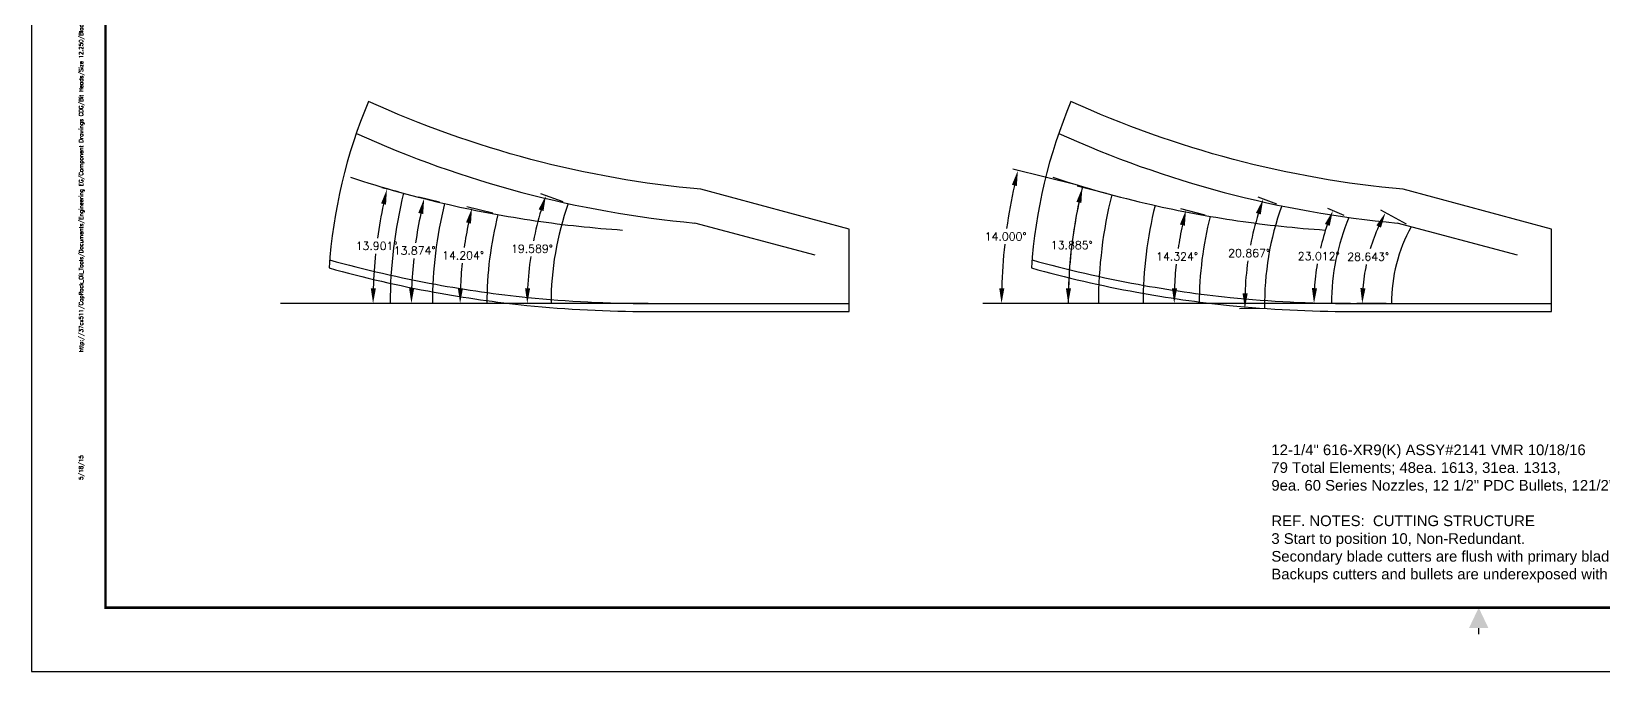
# Model space of a CAD drawing. Header units: inches. Extents: x -34 to 34, y 0 to 22.
# Drawn here: x 0 to 18.47, y 0 to 7.52 of the extents above; entities that cross this region are included whole.
import ezdxf
from ezdxf.enums import TextEntityAlignment as Align

# ---------------------------------------------------------------- set-up
doc = ezdxf.new("R2010")
doc.units = ezdxf.units.IN
doc.header["$MEASUREMENT"] = 0
doc.header["$PDMODE"] = 35
doc.layers.get('Defpoints').update_dxf_attribs({"color": 10})
for name, color, linetype in [('Dims', 4, 'Continuous'), ('TEXT', 3, 'Continuous'), ('Title Block', 7, 'Continuous')]:
    doc.layers.add(name, color=color, linetype=linetype)
doc.styles.add('RomanD', font='romand.shx', dxfattribs={"width": 0.9})
doc.styles.add('RomanS', font='romans')
doc.styles.get("Standard").update_dxf_attribs({"font": 'arial.ttf'})
doc.dimstyles.new('Copy of Standard', dxfattribs={"dimtxt": 0.094, "dimasz": 0.18, "dimexe": 0.0625, "dimexo": 0.0625, "dimgap": 0.045, "dimtad": 0, "dimtih": 1, "dimtoh": 1, "dimdec": 4, "dimzin": 4, "dimdsep": 46, "dimtxsty": 'RomanS', "dimcen": 0.09, "dimadec": 3, "dimazin": 1, "dimtfac": 1, "dimtdec": 4, "dimtofl": 0, "dimtmove": 0, "dimatfit": 1, "dimfxl": 1, "dimtolj": 1, "dimtzin": 0, "dimarcsym": 0})

# ---------------------------------------------------------------- blocks, each defined once
blk = doc.blocks.new('COT_Dblock')
at = {"layer": 'Defpoints'}
blk.add_point((0.188, 0.188), dxfattribs=at)
at = {"layer": 'Title Block', "color": 8}
blk.add_lwpolyline([(0, 0), (34, 0), (34, 22), (0, 22)], close=True, dxfattribs=at)
at = {"layer": 'Title Block', "const_width": 0.03}
blk.add_lwpolyline([(33.13, 21.25), (0.87, 21.25), (0.87, 0.75), (33.13, 0.75)], close=True, dxfattribs=at)
at = {"layer": 'Title Block', "const_width": 0.015}
blk.add_lwpolyline([(17, 0.438), (17, 0.513)], dxfattribs=at)
at = {"layer": 'Title Block'}
blk.add_solid([(16.887, 0.513), (17.113, 0.513), (17, 0.75)], dxfattribs=at)
at = {"layer": 'Title Block', "color": 1, "style": 'RomanS', "flags": 8}
for tag, p in [('FNAME', (0.62, 3.75)), ('REVDATE', (0.62, 2.25)), ('USER', (0.62, 0.75))]:
    blk.add_attdef(tag, text='', height=0.047, rotation=90, dxfattribs=at).set_placement(p, align=Align.BOTTOM_LEFT)
at = {"layer": 'Title Block', "color": 3, "style": 'RomanS', "flags": 8}
blk.add_attdef('DRAWN', text='', height=0.11, dxfattribs=at).set_placement((28.7, 1.984), align=Align.MIDDLE_CENTER)
for tag, p in [('DDATE', (28.356, 1.672)), ('CHECK', (28.356, 1.406)), ('MATRL', (28.356, 1.149)), ('PDATE', (28.356, 0.883)), ('SCALE', (29.896, 0.855)), ('SHEET', (32.005, 0.855))]:
    blk.add_attdef(tag, text='', height=0.094, dxfattribs=at).set_placement(p, align=Align.MIDDLE_LEFT)
at = {"layer": 'Title Block', "color": 3, "style": 'RomanD', "width": 0.9, "flags": 8}
for tag, height, p in [('TITL1', 0.125, (31.337, 1.684)), ('TITL2', 0.094, (31.337, 1.514)), ('TITL3', 0.094, (31.337, 1.374))]:
    blk.add_attdef(tag, text='', height=height, dxfattribs=at).set_placement(p, align=Align.MIDDLE_CENTER)
at = {"layer": 'Title Block', "color": 3, "style": 'RomanS', "flags": 8}
for tag, p in [('FSCM#', (30.337, 1.121)), ('DWG#', (31.81, 1.121)), ('REV#', (32.97, 1.121))]:
    blk.add_attdef(tag, text='', height=0.094, dxfattribs=at).set_placement(p, align=Align.TOP_CENTER)
blk = doc.blocks.new('*D262')
at = {"layer": 'Defpoints', "color": 0, "transparency": 16777216}
for p in [(4.371, 5.618), (4.086, 5.223), (4.213, 4.323), (9.606, 4.323)]:
    blk.add_point(p, dxfattribs=at)
at = {"layer": 'Dims', "color": 0, "lineweight": -2, "transparency": 16777216}
for p, q in [((4.311, 5.633), (4.116, 5.681)), ((4.151, 4.323), (3.95, 4.323))]:
    blk.add_line(p, q, dxfattribs=at)
for start, end in [(167.9428, 172.0992), (173.9979, 178.1562)]:
    blk.add_arc((9.606, 4.323), 5.594, start, end, dxfattribs=at)
at = {"layer": 'Dims', "color": 0, "transparency": 16777216}
for points in [[(4.107, 5.498), (4.165, 5.484), (4.176, 5.666)], [(4.046, 4.502), (3.986, 4.503), (4.013, 4.323)]]:
    blk.add_solid(points, dxfattribs=at)
at = {"layer": 'Dims', "color": 0, "transparency": 16777216, "insert": (4.054, 5), "char_height": 0.094, "attachment_point": 5, "style": 'RomanS'}
blk.add_mtext('\\A1;13.901°', dxfattribs=at)
blk = doc.blocks.new('*D263')
at = {"layer": 'Defpoints', "color": 0, "transparency": 16777216}
for p in [(4.853, 5.497), (4.53, 5.149), (4.71, 4.323), (9.606, 4.323)]:
    blk.add_point(p, dxfattribs=at)
at = {"layer": 'Dims', "color": 0, "lineweight": -2, "transparency": 16777216}
for p, q in [((4.792, 5.512), (4.552, 5.571)), ((4.647, 4.323), (4.401, 4.323))]:
    blk.add_line(p, q, dxfattribs=at)
for start, end in [(168.1311, 172.0292), (174.0943, 177.9946)]:
    blk.add_arc((9.606, 4.323), 5.143, start, end, dxfattribs=at)
at = {"layer": 'Dims', "color": 0, "transparency": 16777216}
for points in [[(4.544, 5.387), (4.602, 5.374), (4.613, 5.556)], [(4.496, 4.502), (4.436, 4.503), (4.463, 4.323)]]:
    blk.add_solid(points, dxfattribs=at)
at = {"layer": 'Dims', "color": 0, "transparency": 16777216, "insert": (4.501, 4.944), "char_height": 0.094, "attachment_point": 5, "style": 'RomanS'}
blk.add_mtext('\\A1;13.874°', dxfattribs=at)
blk = doc.blocks.new('*D264')
at = {"layer": 'Defpoints', "color": 0, "transparency": 16777216}
for p in [(5.479, 5.367), (5.097, 5.075), (5.349, 4.323), (9.606, 4.323)]:
    blk.add_point(p, dxfattribs=at)
at = {"layer": 'Dims', "color": 0, "lineweight": -2, "transparency": 16777216}
for p, q in [((5.419, 5.383), (5.114, 5.46)), ((5.287, 4.323), (4.973, 4.323))]:
    blk.add_line(p, q, dxfattribs=at)
for start, end in [(168.052, 171.7342), (174.0585, 177.7436)]:
    blk.add_arc((9.606, 4.323), 4.571, start, end, dxfattribs=at)
at = {"layer": 'Dims', "color": 0, "transparency": 16777216}
for points in [[(5.105, 5.276), (5.163, 5.262), (5.175, 5.444)], [(5.069, 4.502), (5.009, 4.503), (5.035, 4.323)]]:
    blk.add_solid(points, dxfattribs=at)
at = {"layer": 'Dims', "color": 0, "transparency": 16777216, "insert": (5.07, 4.888), "char_height": 0.094, "attachment_point": 5, "style": 'RomanS'}
blk.add_mtext('\\A1;14.204°', dxfattribs=at)
blk = doc.blocks.new('*D265')
at = {"layer": 'Defpoints', "color": 0, "transparency": 16777216}
for p in [(6.306, 5.497), (5.922, 5.177), (6.103, 4.323), (9.606, 4.323)]:
    blk.add_point(p, dxfattribs=at)
at = {"layer": 'Dims', "color": 0, "lineweight": -2, "transparency": 16777216}
for p, q in [((6.247, 5.518), (5.984, 5.612)), ((6.04, 4.323), (5.762, 4.323))]:
    blk.add_line(p, q, dxfattribs=at)
for start, end in [(163.1384, 168.7881), (171.6171, 177.2729)]:
    blk.add_arc((9.606, 4.323), 3.782, start, end, dxfattribs=at)
at = {"layer": 'Dims', "color": 0, "transparency": 16777216}
for points in [[(5.958, 5.429), (6.015, 5.41), (6.043, 5.591)], [(5.858, 4.502), (5.798, 4.503), (5.824, 4.323)]]:
    blk.add_solid(points, dxfattribs=at)
at = {"layer": 'Dims', "color": 0, "transparency": 16777216, "insert": (5.879, 4.966), "char_height": 0.094, "attachment_point": 5, "style": 'RomanS'}
blk.add_mtext('\\A1;19.589°', dxfattribs=at)
blk = doc.blocks.new('*D266')
at = {"layer": 'Defpoints', "color": 0, "transparency": 16777216}
for p in [(12.347, 5.696), (11.481, 5.37), (12.178, 4.323), (17.856, 4.323)]:
    blk.add_point(p, dxfattribs=at)
at = {"layer": 'Dims', "color": 0, "lineweight": -2, "transparency": 16777216}
for p, q in [((12.286, 5.711), (11.527, 5.901)), ((12.116, 4.323), (11.333, 4.323))]:
    blk.add_line(p, q, dxfattribs=at)
for start, end in [(167.5961, 172.1772), (173.8212, 178.4037)]:
    blk.add_arc((17.856, 4.323), 6.461, start, end, dxfattribs=at)
at = {"layer": 'Dims', "color": 0, "transparency": 16777216}
for points in [[(11.517, 5.717), (11.575, 5.704), (11.587, 5.886)], [(11.428, 4.502), (11.368, 4.503), (11.395, 4.323)]]:
    blk.add_solid(points, dxfattribs=at)
at = {"layer": 'Dims', "color": 0, "transparency": 16777216, "insert": (11.443, 5.11), "char_height": 0.094, "attachment_point": 5, "style": 'RomanS'}
blk.add_mtext('\\A1;14.000°', dxfattribs=at)
blk = doc.blocks.new('*D267')
at = {"layer": 'Defpoints', "color": 0, "transparency": 16777216}
for p in [(12.689, 5.6), (12.252, 5.236), (12.533, 4.323), (17.856, 4.323)]:
    blk.add_point(p, dxfattribs=at)
at = {"layer": 'Dims', "color": 0, "lineweight": -2, "transparency": 16777216}
for p, q in [((12.628, 5.615), (12.284, 5.7)), ((12.471, 4.323), (12.116, 4.323))]:
    blk.add_line(p, q, dxfattribs=at)
for start, end in [(167.9312, 172.1212), (173.9917, 178.1836)]:
    blk.add_arc((17.856, 4.323), 5.678, start, end, dxfattribs=at)
at = {"layer": 'Dims', "color": 0, "transparency": 16777216}
for points in [[(12.275, 5.517), (12.333, 5.503), (12.344, 5.685)], [(12.211, 4.502), (12.151, 4.503), (12.178, 4.323)]]:
    blk.add_solid(points, dxfattribs=at)
at = {"layer": 'Dims', "color": 0, "transparency": 16777216, "insert": (12.22, 5.009), "char_height": 0.094, "attachment_point": 5, "style": 'RomanS'}
blk.add_mtext('\\A1;13.885°', dxfattribs=at)
blk = doc.blocks.new('*D268')
at = {"layer": 'Defpoints', "color": 0, "transparency": 16777216}
for p in [(13.846, 5.347), (13.484, 5.058), (13.717, 4.323), (17.856, 4.323)]:
    blk.add_point(p, dxfattribs=at)
at = {"layer": 'Dims', "color": 0, "lineweight": -2, "transparency": 16777216}
for p, q in [((13.785, 5.362), (13.5, 5.435)), ((13.655, 4.323), (13.36, 4.323))]:
    blk.add_line(p, q, dxfattribs=at)
for start, end in [(168.0027, 171.6382), (174.035, 177.6737)]:
    blk.add_arc((17.856, 4.323), 4.434, start, end, dxfattribs=at)
at = {"layer": 'Dims', "color": 0, "transparency": 16777216}
for points in [[(13.49, 5.251), (13.549, 5.237), (13.561, 5.419)], [(13.457, 4.502), (13.397, 4.503), (13.423, 4.323)]]:
    blk.add_solid(points, dxfattribs=at)
at = {"layer": 'Dims', "color": 0, "transparency": 16777216, "insert": (13.457, 4.875), "char_height": 0.094, "attachment_point": 5, "style": 'RomanS'}
blk.add_mtext('\\A1;14.324°', dxfattribs=at)
blk = doc.blocks.new('*D269')
at = {"layer": 'Defpoints', "color": 0, "transparency": 16777216}
for p in [(14.686, 5.47), (14.345, 5.129), (14.486, 4.265), (17.856, 4.323)]:
    blk.add_point(p, dxfattribs=at)
at = {"layer": 'Dims', "color": 0, "lineweight": -2, "transparency": 16777216}
for p, q in [((14.628, 5.491), (14.41, 5.57)), ((14.423, 4.264), (14.192, 4.26))]:
    blk.add_line(p, q, dxfattribs=at)
for start, end in [(162.9719, 169.0558), (172.0226, 178.1129)]:
    blk.add_arc((17.856, 4.323), 3.603, start, end, dxfattribs=at)
at = {"layer": 'Dims', "color": 0, "transparency": 16777216}
for points in [[(14.383, 5.387), (14.44, 5.368), (14.468, 5.548)], [(14.286, 4.441), (14.226, 4.442), (14.254, 4.261)]]:
    blk.add_solid(points, dxfattribs=at)
at = {"layer": 'Dims', "color": 0, "transparency": 16777216, "insert": (14.303, 4.915), "char_height": 0.094, "attachment_point": 5, "style": 'RomanS'}
blk.add_mtext('\\A1;20.867°', dxfattribs=at)
blk = doc.blocks.new('*D270')
at = {"layer": 'Defpoints', "color": 0, "transparency": 16777216}
for p in [(15.476, 5.334), (15.164, 5.061), (15.27, 4.323), (17.856, 4.323)]:
    blk.add_point(p, dxfattribs=at)
at = {"layer": 'Dims', "color": 0, "lineweight": -2, "transparency": 16777216}
for p, q in [((15.419, 5.358), (15.229, 5.438)), ((15.208, 4.323), (15.002, 4.323))]:
    blk.add_line(p, q, dxfattribs=at)
for start, end in [(160.6829, 166.5599), (170.4147, 176.3049)]:
    blk.add_arc((17.856, 4.323), 2.792, start, end, dxfattribs=at)
at = {"layer": 'Dims', "color": 0, "transparency": 16777216}
for points in [[(15.194, 5.257), (15.25, 5.235), (15.287, 5.414)], [(15.101, 4.502), (15.041, 4.504), (15.065, 4.323)]]:
    blk.add_solid(points, dxfattribs=at)
at = {"layer": 'Dims', "color": 0, "transparency": 16777216, "insert": (15.121, 4.879), "char_height": 0.094, "attachment_point": 5, "style": 'RomanS'}
blk.add_mtext('\\A1;23.012°', dxfattribs=at)
blk = doc.blocks.new('*D271')
at = {"layer": 'Defpoints', "color": 0, "transparency": 16777216}
for p in [(16.206, 5.224), (15.755, 5.05), (15.975, 4.323), (17.856, 4.323)]:
    blk.add_point(p, dxfattribs=at)
at = {"layer": 'Dims', "color": 0, "lineweight": -2, "transparency": 16777216}
for p, q in [((16.151, 5.254), (15.85, 5.419)), ((15.913, 4.323), (15.57, 4.323))]:
    blk.add_line(p, q, dxfattribs=at)
for start, end in [(155.9954, 163.2179), (168.1121, 175.3614)]:
    blk.add_arc((17.856, 4.323), 2.224, start, end, dxfattribs=at)
at = {"layer": 'Dims', "color": 0, "transparency": 16777216}
for points in [[(15.798, 5.241), (15.852, 5.214), (15.905, 5.389)], [(15.67, 4.501), (15.61, 4.504), (15.632, 4.323)]]:
    blk.add_solid(points, dxfattribs=at)
at = {"layer": 'Dims', "color": 0, "transparency": 16777216, "insert": (15.702, 4.873), "char_height": 0.094, "attachment_point": 5, "style": 'RomanS'}
blk.add_mtext('\\A1;28.643°', dxfattribs=at)

msp = doc.modelspace()

# ---------------------------------------------------------------- linework, layer by layer
at = {"color": 1, "linetype": 'Continuous'}
for p, q in [((9.20474, 4.88955), (7.79232, 5.26801)), ((17.4549, 4.88955), (16.04249, 5.26801)), ((7.24374, 4.32264), (2.9249, 4.32264)), ((15.4939, 4.32264), (11.17506, 4.32264))]:
    msp.add_line(p, q, dxfattribs=at)
at = {"color": 7, "linetype": 'Continuous'}
for points in [[(3.49547, 4.73998, 0.02267272), (4.73231, 4.45599, 0.01963887), (5.82074, 4.30139, 0.02546021), (7.24374, 4.22889), (9.60624, 4.22889), (9.60624, 5.19764), (7.86301, 5.66473, -0.08470989), (3.96001, 6.6966, -0.08470989)], [(11.74564, 4.73998, 0.02267272), (12.98247, 4.45599, 0.01963887), (14.0709, 4.30139, 0.02546021), (15.4939, 4.22889), (17.8564, 4.22889), (17.8564, 5.19764), (16.11318, 5.66473, -0.08470989), (12.21017, 6.6966, -0.08470989)]]:
    msp.add_lwpolyline(points, format="xyb", dxfattribs=at)
at = {"color": 1, "linetype": 'Continuous'}
for points in [[(3.74646, 5.80545, 0.0230059), (4.90713, 5.48422, 0.01963887), (5.91783, 5.29537, 0.01971906), (6.94441, 5.18612, 0.01971906)], [(11.99663, 5.80545, 0.0230059), (13.15729, 5.48422, 0.01963887), (14.16799, 5.29537, 0.01971906), (15.19458, 5.18612, 0.01971906)], [(3.50273, 4.83528, 0.0230059), (4.74912, 4.54822, 0.01963887), (5.83026, 4.39466, 0.02546021), (7.24374, 4.32264), (9.60624, 4.32264)], [(11.75289, 4.83528, 0.0230059), (12.99929, 4.54822, 0.01963887), (14.08043, 4.39466, 0.02546021), (15.4939, 4.32264), (17.8564, 4.32264)]]:
    msp.add_lwpolyline(points, format="xyb", dxfattribs=at)
for centre in [(9.60624, 4.32264), (17.8564, 4.32264)]:
    msp.add_arc(centre, 6.125, 157.195623, 176.092939)
for centre in [(8.93496, 17.61676), (17.18513, 17.61676)]:
    msp.add_arc(centre, 12.4015, 245.62289, 264.713442, dxfattribs=at)
at = {"layer": 'Dims'}
for centre, radius, start, end in [((9.60624, 4.32264), 5.39293, 166.099015, 180), ((17.8564, 4.32264), 5.67795, 165.999869, 180), ((17.8564, 4.32264), 5.32295, 166.114758, 180), ((9.60624, 4.32264), 4.89636, 166.12578, 180), ((9.60624, 4.32264), 4.25691, 165.79567, 180), ((9.60624, 4.32264), 3.50335, 160.411289, 180), ((17.8564, 4.32264), 4.79809, 166.105074, 180), ((17.8564, 4.32264), 3.37113, 160.109092, 180.975694), ((17.8564, 4.32264), 4.13912, 165.676346, 180), ((17.8564, 4.32264), 2.58598, 156.987819, 180), ((17.8564, 4.32264), 1.88102, 151.356777, 180)]:
    msp.add_arc(centre, radius, start, end, dxfattribs=at)

# ---------------------------------------------------------------- block references
at = {"layer": 'Title Block'}
ref = msp.add_blockref('COT_Dblock', (0, 0), dxfattribs=at)
ref.add_attrib('REVDATE', '5/18/15', dxfattribs={"color": 1, "height": 0.047, "rotation": 90, "style": 'RomanS', "flags": 8}).set_placement((0.62, 2.25), align=Align.BOTTOM_LEFT)
ref.add_attrib('FNAME', 'http://37cx511/CapRock_Oil_Tools/Documents/Engineering EG/Component Drawings CDG/Bit Heads/Size 12.250/Blade 6/CDG-38601r1.dwg', dxfattribs={"color": 1, "height": 0.047, "rotation": 90, "style": 'RomanS', "flags": 8}).set_placement((0.62, 3.75), align=Align.BOTTOM_LEFT)

# ---------------------------------------------------------------- texts
at = {"layer": 'TEXT', "insert": (14.56469, 2.6666), "char_height": 0.125, "width": 8.4192095, "attachment_point": 1}
msp.add_mtext('\\A1;12-1/4" 616-XR9(K) ASSY#2141 VMR 10/18/16\\P79 Total Elements; 48ea. 1613, 31ea. 1313, \\P9ea. 60 Series Nozzles, 12 1/2" PDC Bullets, 121/2" TCI Bullets\\P\\PREF. NOTES:  CUTTING STRUCTURE\\P3 Start to position 10, Non-Redundant.  \\PSecondary blade cutters are flush with primary blade cutters. \\PBackups cutters and bullets are underexposed with a DOC of .25"/rev with primary cutters.', dxfattribs=at)

# ---------------------------------------------------------------- dimensions: what is measured, and where the dimension line sits
at = {"layer": 'Dims'}
for base, center, p1, p2, picture, middle in [((11.48086, 5.37049), (17.8564, 4.32264), (12.34712, 5.69627), (12.17845, 4.32264), '*D266', (11.44349, 5.11005)), ((4.08563, 5.22344), (9.60624, 4.32264), (4.37125, 5.61826), (4.21331, 4.32264), '*D262', (4.05373, 4.99953)), ((4.52999, 5.14931), (9.60624, 4.32264), (4.85273, 5.49674), (4.70987, 4.32264), '*D263', (4.50077, 4.94382)), ((5.92196, 5.17722), (9.60624, 4.32264), (6.30565, 5.49719), (6.10289, 4.32264), '*D265', (5.87927, 4.96602)), ((12.2524, 5.23599), (17.8564, 4.32264), (12.689, 5.60003), (12.53345, 4.32264), '*D267', (12.22009, 5.00896)), ((14.34498, 5.12914), (17.8564, 4.32264), (14.68639, 5.4696), (14.48576, 4.26523), '*D269', (14.30252, 4.91465)), ((5.09748, 5.07468), (9.60624, 4.32264), (5.47948, 5.3672), (5.34933, 4.32264), '*D264', (5.07027, 4.88779)), ((13.48429, 5.05813), (17.8564, 4.32264), (13.84596, 5.34665), (13.71729, 4.32264), '*D268', (13.45745, 4.87538)), ((15.16432, 5.0612), (17.8564, 4.32264), (15.47621, 5.33356), (15.27042, 4.32264), '*D270', (15.12094, 4.87947)), ((15.75482, 5.05019), (17.8564, 4.32264), (16.20558, 5.22431), (15.97539, 4.32264), '*D271', (15.70156, 4.87276))]:
    dim = msp.add_angular_dim_3p(base=base, center=center, p1=p1, p2=p2, dimstyle='Copy of Standard', dxfattribs=at)
    dim.commit()
    dim.dimension.update_dxf_attribs({"geometry": picture, "text_midpoint": middle})

doc.saveas('drawing.dxf')
